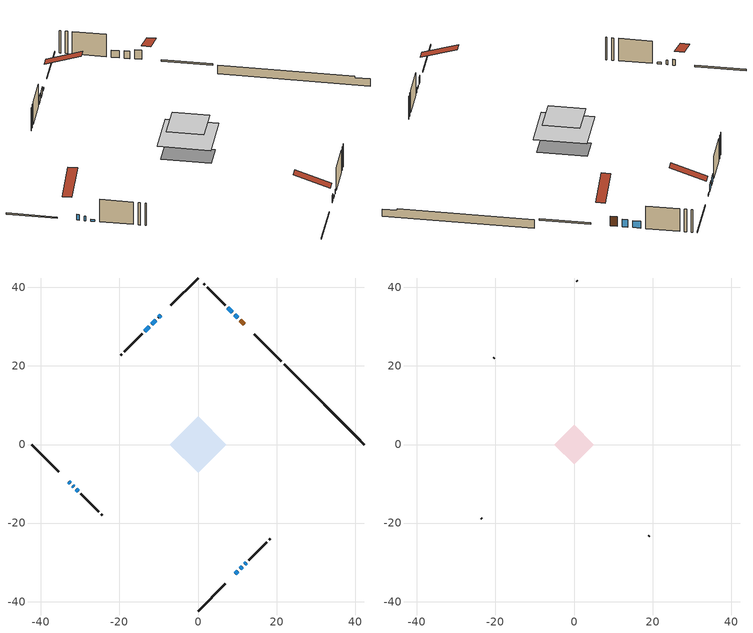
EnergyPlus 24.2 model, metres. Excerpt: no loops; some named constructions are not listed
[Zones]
conditioned space
 floor adiabatic (AdiabaticFloorConstruction): -7.17,0 0,7.17 7.17,0 0,-7.17 z2.9
 floor foundation (Slab1 construction): -5.12,1.67 -1.67,5.12 5.12,-1.67 1.67,-5.12 z-1.4
 wall outside (RimJoist1 construction): 0,-42.37 6.9,-35.47 / -42.37,0 -35.47,-6.9 / 0,42.37 -6.9,35.47 / 21.24,21.13 14.34,28.03 z0.46:0.76
 wall outside (AdiabaticWallConstruction 1): 11.73,30.65 10.77,31.6 z0.46:2.49
 wall outside (AdiabaticWallConstruction): -32.86,-9.51 -32.53,-9.84 z0.46:1.68; 9.51,-32.86 10.05,-32.32 z0.46:1.99; -31.88,-10.49 -31.66,-10.71 z0.46:1.43; -9.51,32.86 -10.05,32.32 / 10.71,-31.66 11.25,-31.12 / -31.01,-11.37 -30.47,-11.91 z0.46:0.84; 10.12,32.25 9.34,33.03 z0.46:2.04; -10.71,31.66 -11.79,30.58 / 8.69,33.68 7.61,34.76 / -12.44,29.93 -13.52,28.85 z0.46:1.98; 11.9,-30.47 12.23,-30.14 z0.46:1.22
 wall outside (Wall1 construction): 12.89,-29.49 17.44,-24.93 / -29.81,-12.56 -25.26,-17.11 / -14.18,28.19 -18.73,23.64 / 6.95,35.42 2.4,39.97 z0.46:5.34
 wall outside (Wall2 construction): 18.09,-24.28 18.38,-23.99 / -24.6,-17.77 -24.31,-18.06 / -19.39,22.98 -19.67,22.7 / 1.74,40.63 1.46,40.91 z0.46:5.34
 wall foundation (FoundationWall1 construction): 21.9,20.48,-1.4 21.9,20.48,0.46 40.32,2.05,0.46 40.32,2.05,0.16 42.37,0,0.16 42.37,0,-1.4
 window (WindowConstruction 7): -32.86,-9.51 -32.53,-9.84 z0.46:1.68
 window (WindowConstruction 5): 9.51,-32.86 10.05,-32.32 z0.46:1.98
 window (WindowConstruction 6): -31.88,-10.49 -31.66,-10.71 z0.46:1.43
 window (WindowConstruction 8): -9.51,32.86 -10.05,32.32 z0.46:0.84
 window (WindowConstruction 9): 10.71,-31.66 11.25,-31.12 z0.46:0.84
 window (WindowConstruction 10): -31.01,-11.37 -30.47,-11.9 z0.46:0.84
 window (WindowConstruction): 10.12,32.26 9.35,33.03 z0.46:2.04
 window (WindowConstruction 1): -10.71,31.66 -11.79,30.59 z0.46:1.98
 window (WindowConstruction 2): 11.9,-30.47 12.23,-30.14 z0.46:1.22
 window (WindowConstruction 3): 8.69,33.68 7.61,34.76 z0.46:1.98
 window (WindowConstruction 4): -12.44,29.93 -13.52,28.85 z0.46:1.98
 door (Door): 11.73,30.65 10.77,31.6 z0.46:2.49
 ceiling adiabatic (AdiabaticFloorConstruction): 0,-7.17 7.17,0 0,7.17 -7.17,0 z2.9
attic - vented
 floor to conditioned space (Floor1 construction Reversed): -5.07,0 0,5.07 5.07,0 0,-5.07 z5.34
 wall outside (Wall4 construction): 19.04,-23.33 19.18,-23.19 / -23.66,-18.71 -23.51,-18.86 / -20.33,22.04 -20.48,21.9 / 0.8,41.57 0.66,41.72 z0.46:5.34
 roof outside (Roof1 construction): 8.86,-33.51,5.34 3.92,-28.58,7.66 2.62,-29.88,7.66 7.56,-34.81,5.34; -33.51,-8.86,5.34 -28.58,-3.92,7.66 -29.88,-2.62,7.66 -34.81,-7.56,5.34; -8.86,33.51,5.34 -3.92,28.58,7.66 -2.62,29.88,7.66 -7.56,34.81,5.34; 12.38,29.99,5.34 7.45,25.06,7.66 8.75,23.76,7.66 13.68,28.69,5.34
[Material] Roughness=Rough; Thermal Absorptance=0.9
Name | Thickness {m} | Conductivity {W/m-K} | Density {kg/m3} | Specific Heat {J/kg-K} | Solar Absorptance | Visible Absorptance
ceiling loosefill ins | 0.254 | 0.0480833 | 16.02 | 1046.75 | 0.7 | 0.7
ceiling stud and cavity | 0.1397 | 0.255102 | 65.682 | 1177.47 | 0.7 | 0.7
gypsum board | 0.0127 | 0.160291 | 801 | 837.4 | 0.6 | 0.6
[Construction]
Floor1 construction: ceiling loosefill ins, ceiling stud and cavity, gypsum board
[EnergyManagementSystem:OutputVariable] Type of Data in Variable=Summed; Update Frequency=ZoneTimestep
Name | EMS Variable | EMS Program or Subroutine | Units
clg_unmet_hours_annual_outvar; Energy Management System Output Variable 4 | clg_unmet_hours | unmet_hours_program | hr
loads_htg_roofs_annual_outvar; Energy Management System Output Variable 5 | loads_htg_roofs | component_loads_program | J
loads_htg_ceilings_annual_outvar; Energy Management System Output Variable 6 | loads_htg_ceilings | component_loads_program | J
loads_htg_walls_annual_outvar; Energy Management System Output Variable 7 | loads_htg_walls | component_loads_program | J
loads_htg_rim_joists_annual_outvar; Energy Management System Output Variable 8 | loads_htg_rim_joists | component_loads_program | J
loads_htg_foundation_walls_annual_outvar; Energy Management System Output Variable 9 | loads_htg_foundation_walls | component_loads_program | J
loads_htg_doors_annual_outvar; Energy Management System Output Variable 10 | loads_htg_doors | component_loads_program | J
loads_htg_windows_conduction_annual_outvar; Energy Management System Output Variable 11 | loads_htg_windows_conduction | component_loads_program | J
loads_htg_windows_solar_annual_outvar; Energy Management System Output Variable 12 | loads_htg_windows_solar | component_loads_program | J
loads_htg_skylights_conduction_annual_outvar; Energy Management System Output Variable 13 | loads_htg_skylights_conduction | component_loads_program | J
loads_htg_skylights_solar_annual_outvar; Energy Management System Output Variable 14 | loads_htg_skylights_solar | component_loads_program | J
loads_htg_floors_annual_outvar; Energy Management System Output Variable 15 | loads_htg_floors | component_loads_program | J
loads_htg_slabs_annual_outvar; Energy Management System Output Variable 16 | loads_htg_slabs | component_loads_program | J
loads_htg_internal_mass_annual_outvar; Energy Management System Output Variable 17 | loads_htg_internal_mass | component_loads_program | J
loads_htg_infil_annual_outvar; Energy Management System Output Variable 18 | loads_htg_infil | component_loads_program | J
loads_htg_natvent_annual_outvar; Energy Management System Output Variable 19 | loads_htg_natvent | component_loads_program | J
loads_htg_mechvent_annual_outvar; Energy Management System Output Variable 20 | loads_htg_mechvent | component_loads_program | J
loads_htg_whf_annual_outvar; Energy Management System Output Variable 21 | loads_htg_whf | component_loads_program | J
loads_htg_ducts_annual_outvar; Energy Management System Output Variable 22 | loads_htg_ducts | component_loads_program | J
loads_htg_intgains_annual_outvar; Energy Management System Output Variable 23 | loads_htg_intgains | component_loads_program | J
loads_htg_lighting_annual_outvar; Energy Management System Output Variable 24 | loads_htg_lighting | component_loads_program | J
loads_clg_roofs_annual_outvar; Energy Management System Output Variable 25 | loads_clg_roofs | component_loads_program | J
loads_clg_ceilings_annual_outvar; Energy Management System Output Variable 26 | loads_clg_ceilings | component_loads_program | J
loads_clg_walls_annual_outvar; Energy Management System Output Variable 27 | loads_clg_walls | component_loads_program | J
loads_clg_rim_joists_annual_outvar; Energy Management System Output Variable 28 | loads_clg_rim_joists | component_loads_program | J
loads_clg_foundation_walls_annual_outvar; Energy Management System Output Variable 29 | loads_clg_foundation_walls | component_loads_program | J
loads_clg_doors_annual_outvar; Energy Management System Output Variable 30 | loads_clg_doors | component_loads_program | J
loads_clg_windows_conduction_annual_outvar; Energy Management System Output Variable 31 | loads_clg_windows_conduction | component_loads_program | J
loads_clg_windows_solar_annual_outvar; Energy Management System Output Variable 32 | loads_clg_windows_solar | component_loads_program | J
loads_clg_skylights_conduction_annual_outvar; Energy Management System Output Variable 33 | loads_clg_skylights_conduction | component_loads_program | J
loads_clg_skylights_solar_annual_outvar; Energy Management System Output Variable 34 | loads_clg_skylights_solar | component_loads_program | J
loads_clg_floors_annual_outvar; Energy Management System Output Variable 35 | loads_clg_floors | component_loads_program | J
loads_clg_slabs_annual_outvar; Energy Management System Output Variable 36 | loads_clg_slabs | component_loads_program | J
loads_clg_internal_mass_annual_outvar; Energy Management System Output Variable 37 | loads_clg_internal_mass | component_loads_program | J
loads_clg_infil_annual_outvar; Energy Management System Output Variable 38 | loads_clg_infil | component_loads_program | J
loads_clg_natvent_annual_outvar; Energy Management System Output Variable 39 | loads_clg_natvent | component_loads_program | J
loads_clg_mechvent_annual_outvar; Energy Management System Output Variable 40 | loads_clg_mechvent | component_loads_program | J
loads_clg_whf_annual_outvar; Energy Management System Output Variable 41 | loads_clg_whf | component_loads_program | J
loads_clg_ducts_annual_outvar; Energy Management System Output Variable 42 | loads_clg_ducts | component_loads_program | J
loads_clg_intgains_annual_outvar; Energy Management System Output Variable 43 | loads_clg_intgains | component_loads_program | J
loads_clg_lighting_annual_outvar; Energy Management System Output Variable 44 | loads_clg_lighting | component_loads_program | J
loads_htg_tot_annual_outvar; Energy Management System Output Variable 1; Energy Management System Output Variable 45 | loads_htg_tot | total_loads_program | J
loads_clg_tot_annual_outvar; Energy Management System Output Variable 2; Energy Management System Output Variable 46 | loads_clg_tot | total_loads_program | J
Energy Management System Output Variable 3 | htg_unmet_hours | unmet_hours_program | hr
[Schedule:Day:Interval]
interior lighting schedule day 2: No, 01:00, 0.0927273, 04:00, 0.0772727, 05:00, 0.085, 06:00, 0.139091, 07:00, 0.231818, 08:00, 0.293636, 10:00, 0.316818, 11:00, 0.301364, 12:00, 0.285909, 13:00, 0.278182, 14:00, 0.270455, 15:00, 0.285909, 16:00, 0.316818, 17:00, 0.386364, 18:00, 0.502273, 19:00, 0.664545, 20:00, 0.819091, 21:00, 0.85, 22:00, 0.610455, 23:00, 0.309091, 24:00, 0.139091
interior lighting schedule day 3: No, 01:00, 0.0845455, 04:00, 0.0704545, 05:00, 0.0775, 06:00, 0.126818, 07:00, 0.211364, 08:00, 0.267727, 10:00, 0.288864, 11:00, 0.274773, 12:00, 0.260682, 13:00, 0.253636, 14:00, 0.246591, 15:00, 0.260682, 16:00, 0.288864, 17:00, 0.352273, 18:00, 0.457955, 19:00, 0.605909, 20:00, 0.746818, 21:00, 0.775, 22:00, 0.556591, 23:00, 0.281818, 24:00, 0.126818
interior lighting schedule day 4: No, 01:00, 0.0763636, 04:00, 0.0636364, 05:00, 0.07, 06:00, 0.114545, 07:00, 0.190909, 08:00, 0.241818, 10:00, 0.260909, 11:00, 0.248182, 12:00, 0.235455, 13:00, 0.229091, 14:00, 0.222727, 15:00, 0.235455, 16:00, 0.260909, 17:00, 0.318182, 18:00, 0.413636, 19:00, 0.547273, 20:00, 0.674545, 21:00, 0.7, 22:00, 0.502727, 23:00, 0.254545, 24:00, 0.114545
interior lighting schedule day 5: No, 01:00, 0.0727273, 04:00, 0.0606061, 05:00, 0.0666667, 06:00, 0.109091, 07:00, 0.181818, 08:00, 0.230303, 10:00, 0.248485, 11:00, 0.236364, 12:00, 0.224242, 13:00, 0.218182, 14:00, 0.212121, 15:00, 0.224242, 16:00, 0.248485, 17:00, 0.30303, 18:00, 0.393939, 19:00, 0.521212, 20:00, 0.642424, 21:00, 0.666667, 22:00, 0.478788, 23:00, 0.242424, 24:00, 0.109091
interior lighting schedule day 6: No, 01:00, 0.0745455, 04:00, 0.0621212, 05:00, 0.0683333, 06:00, 0.111818, 07:00, 0.186364, 08:00, 0.236061, 10:00, 0.254697, 11:00, 0.242273, 12:00, 0.229848, 13:00, 0.223636, 14:00, 0.217424, 15:00, 0.229848, 16:00, 0.254697, 17:00, 0.310606, 18:00, 0.403788, 19:00, 0.534242, 20:00, 0.658485, 21:00, 0.683333, 22:00, 0.490758, 23:00, 0.248485, 24:00, 0.111818
interior lighting schedule day 7: No, 01:00, 0.08, 04:00, 0.0666667, 05:00, 0.0733333, 06:00, 0.12, 07:00, 0.2, 08:00, 0.253333, 10:00, 0.273333, 11:00, 0.26, 12:00, 0.246667, 13:00, 0.24, 14:00, 0.233333, 15:00, 0.246667, 16:00, 0.273333, 17:00, 0.333333, 18:00, 0.433333, 19:00, 0.573333, 20:00, 0.706667, 21:00, 0.733333, 22:00, 0.526667, 23:00, 0.266667, 24:00, 0.12
interior lighting schedule day 8: No, 01:00, 0.0890909, 04:00, 0.0742424, 05:00, 0.0816667, 06:00, 0.133636, 07:00, 0.222727, 08:00, 0.282121, 10:00, 0.304394, 11:00, 0.289545, 12:00, 0.274697, 13:00, 0.267273, 14:00, 0.259848, 15:00, 0.274697, 16:00, 0.304394, 17:00, 0.371212, 18:00, 0.482576, 19:00, 0.638485, 20:00, 0.78697, 21:00, 0.816667, 22:00, 0.586515, 23:00, 0.29697, 24:00, 0.133636
interior lighting schedule day 9: No, 01:00, 0.0972727, 04:00, 0.0810606, 05:00, 0.0891667, 06:00, 0.145909, 07:00, 0.243182, 08:00, 0.30803, 10:00, 0.332348, 11:00, 0.316136, 12:00, 0.299924, 13:00, 0.291818, 14:00, 0.283712, 15:00, 0.299924, 16:00, 0.332348, 17:00, 0.405303, 18:00, 0.526894, 19:00, 0.697121, 20:00, 0.859242, 21:00, 0.891667, 22:00, 0.640379, 23:00, 0.324242, 24:00, 0.145909
interior lighting schedule day 10: No, 01:00, 0.105455, 04:00, 0.0878788, 05:00, 0.0966667, 06:00, 0.158182, 07:00, 0.263636, 08:00, 0.333939, 10:00, 0.360303, 11:00, 0.342727, 12:00, 0.325152, 13:00, 0.316364, 14:00, 0.307576, 15:00, 0.325152, 16:00, 0.360303, 17:00, 0.439394, 18:00, 0.571212, 19:00, 0.755758, 20:00, 0.931515, 21:00, 0.966667, 22:00, 0.694242, 23:00, 0.351515, 24:00, 0.158182
interior lighting schedule day 11: No, 01:00, 0.109091, 04:00, 0.0909091, 05:00, 0.1, 06:00, 0.163636, 07:00, 0.272727, 08:00, 0.345455, 10:00, 0.372727, 11:00, 0.354545, 12:00, 0.336364, 13:00, 0.327273, 14:00, 0.318182, 15:00, 0.336364, 16:00, 0.372727, 17:00, 0.454545, 18:00, 0.590909, 19:00, 0.781818, 20:00, 0.963636, 21:00, 1, 22:00, 0.718182, 23:00, 0.363636, 24:00, 0.163636
occupants schedule day: No, 05:00, 0.426829, 06:00, 0.719512, 07:00, 1, 08:00, 0.670732, 09:00, 0.329268, 14:00, 0.170732, 15:00, 0.231707, 16:00, 0.329268, 17:00, 0.5, 18:00, 0.670732, 19:00, 0.829268, 21:00, 1, 22:00, 0.853659, 23:00, 0.646341, 24:00, 0.426829
occupants schedule default day; clothes dryer schedule default day; cooking range schedule default day; misc plug loads schedule default day; general water use schedule default day; clothes dryer exhaust 0 schedule default day; cooling season schedule day; cooling season schedule day 2; cooling season schedule default day; exterior lighting schedule default day; natural vent schedule default day: No, 24:00, 0
clothes dryer schedule day; clothes dryer exhaust 0 schedule day: No, 01:00, 0.123457, 02:00, 0.0740741, 03:00, 0.0493827, 04:00, 0.0246914, 05:00, 0.0493827, 06:00, 0.0740741, 07:00, 0.197531, 08:00, 0.395062, 09:00, 0.592593, 10:00, 0.839506, 11:00, 0.962963, 12:00, 1, 13:00, 0.91358, 14:00, 0.82716, 15:00, 0.716049, 16:00, 0.753086, 17:00, 0.679012, 18:00, 0.666667, 20:00, 0.62963, 21:00, 0.641975, 22:00, 0.666667, 23:00, 0.54321, 24:00, 0.296296
cooking range schedule day: No, 05:00, 0.0597015, 06:00, 0.11194, 07:00, 0.171642, 08:00, 0.291045, 11:00, 0.343284, 12:00, 0.402985, 13:00, 0.462687, 14:00, 0.343284, 15:00, 0.291045, 16:00, 0.402985, 17:00, 0.567164, 18:00, 1, 19:00, 0.850746, 20:00, 0.432836, 21:00, 0.291045, 22:00, 0.231343, 23:00, 0.171642, 24:00, 0.11194
misc plug loads schedule day: No, 06:00, 0.705882, 07:00, 0.745098, 08:00, 0.803922, 15:00, 0.823529, 16:00, 0.862745, 17:00, 0.921569, 18:00, 0.980392, 19:00, 1, 20:00, 0.980392, 21:00, 0.941176, 22:00, 0.862745, 23:00, 0.784314, 24:00, 0.72549
general water use schedule day: No, 01:00, 0.315068, 03:00, 0.287671, 04:00, 0.342466, 05:00, 0.369863, 06:00, 0.520548, 07:00, 0.60274, 08:00, 0.534247, 10:00, 0.506849, 11:00, 0.465753, 14:00, 0.479452, 15:00, 0.534247, 16:00, 0.589041, 17:00, 0.69863, 18:00, 0.876712, 19:00, 0.890411, 20:00, 0.986301, 21:00, 1, 22:00, 0.863014, 23:00, 0.616438, 24:00, 0.465753
cooling season schedule day 1: No, 24:00, 1
exterior lighting schedule day: No, 01:00, 0.566667, 03:00, 0.524167, 05:00, 0.495833, 06:00, 0.5525, 07:00, 0.623333, 08:00, 0.580833, 09:00, 0.439167, 10:00, 0.354167, 12:00, 0.34, 13:00, 0.354167, 14:00, 0.396667, 15:00, 0.425, 16:00, 0.495833, 17:00, 0.623333, 18:00, 0.793333, 19:00, 0.906667, 20:00, 0.963333, 21:00, 0.991667, 22:00, 0.920833, 23:00, 0.793333, 24:00, 0.665833
exterior lighting schedule day 1: No, 01:00, 0.528571, 03:00, 0.488929, 05:00, 0.4625, 06:00, 0.515357, 07:00, 0.581429, 08:00, 0.541786, 09:00, 0.409643, 10:00, 0.330357, 12:00, 0.317143, 13:00, 0.330357, 14:00, 0.37, 15:00, 0.396429, 16:00, 0.4625, 17:00, 0.581429, 18:00, 0.74, 19:00, 0.845714, 20:00, 0.898571, 21:00, 0.925, 22:00, 0.858929, 23:00, 0.74, 24:00, 0.621071
exterior lighting schedule day 10: No, 01:00, 0.552381, 03:00, 0.510952, 05:00, 0.483333, 06:00, 0.538571, 07:00, 0.607619, 08:00, 0.56619, 09:00, 0.428095, 10:00, 0.345238, 12:00, 0.331429, 13:00, 0.345238, 14:00, 0.386667, 15:00, 0.414286, 16:00, 0.483333, 17:00, 0.607619, 18:00, 0.773333, 19:00, 0.88381, 20:00, 0.939048, 21:00, 0.966667, 22:00, 0.897619, 23:00, 0.773333, 24:00, 0.649048
exterior lighting schedule day 11: No, 01:00, 0.571429, 03:00, 0.528571, 05:00, 0.5, 06:00, 0.557143, 07:00, 0.628571, 08:00, 0.585714, 09:00, 0.442857, 10:00, 0.357143, 12:00, 0.342857, 13:00, 0.357143, 14:00, 0.4, 15:00, 0.428571, 16:00, 0.5, 17:00, 0.628571, 18:00, 0.8, 19:00, 0.914286, 20:00, 0.971429, 21:00, 1, 22:00, 0.928571, 23:00, 0.8, 24:00, 0.671429
exterior lighting schedule day 2: No, 01:00, 0.485714, 03:00, 0.449286, 05:00, 0.425, 06:00, 0.473571, 07:00, 0.534286, 08:00, 0.497857, 09:00, 0.376429, 10:00, 0.303571, 12:00, 0.291429, 13:00, 0.303571, 14:00, 0.34, 15:00, 0.364286, 16:00, 0.425, 17:00, 0.534286, 18:00, 0.68, 19:00, 0.777143, 20:00, 0.825714, 21:00, 0.85, 22:00, 0.789286, 23:00, 0.68, 24:00, 0.570714
exterior lighting schedule day 3: No, 01:00, 0.442857, 03:00, 0.409643, 05:00, 0.3875, 06:00, 0.431786, 07:00, 0.487143, 08:00, 0.453929, 09:00, 0.343214, 10:00, 0.276786, 12:00, 0.265714, 13:00, 0.276786, 14:00, 0.31, 15:00, 0.332143, 16:00, 0.3875, 17:00, 0.487143, 18:00, 0.62, 19:00, 0.708571, 20:00, 0.752857, 21:00, 0.775, 22:00, 0.719643, 23:00, 0.62, 24:00, 0.520357
exterior lighting schedule day 4: No, 01:00, 0.4, 03:00, 0.37, 05:00, 0.35, 06:00, 0.39, 07:00, 0.44, 08:00, 0.41, 09:00, 0.31, 10:00, 0.25, 12:00, 0.24, 13:00, 0.25, 14:00, 0.28, 15:00, 0.3, 16:00, 0.35, 17:00, 0.44, 18:00, 0.56, 19:00, 0.64, 20:00, 0.68, 21:00, 0.7, 22:00, 0.65, 23:00, 0.56, 24:00, 0.47
exterior lighting schedule day 5: No, 01:00, 0.380952, 03:00, 0.352381, 05:00, 0.333333, 06:00, 0.371429, 07:00, 0.419048, 08:00, 0.390476, 09:00, 0.295238, 10:00, 0.238095, 12:00, 0.228571, 13:00, 0.238095, 14:00, 0.266667, 15:00, 0.285714, 16:00, 0.333333, 17:00, 0.419048, 18:00, 0.533333, 19:00, 0.609524, 20:00, 0.647619, 21:00, 0.666667, 22:00, 0.619048, 23:00, 0.533333, 24:00, 0.447619
exterior lighting schedule day 6: No, 01:00, 0.390476, 03:00, 0.36119, 05:00, 0.341667, 06:00, 0.380714, 07:00, 0.429524, 08:00, 0.400238, 09:00, 0.302619, 10:00, 0.244048, 12:00, 0.234286, 13:00, 0.244048, 14:00, 0.273333, 15:00, 0.292857, 16:00, 0.341667, 17:00, 0.429524, 18:00, 0.546667, 19:00, 0.624762, 20:00, 0.66381, 21:00, 0.683333, 22:00, 0.634524, 23:00, 0.546667, 24:00, 0.45881
exterior lighting schedule day 7: No, 01:00, 0.419048, 03:00, 0.387619, 05:00, 0.366667, 06:00, 0.408571, 07:00, 0.460952, 08:00, 0.429524, 09:00, 0.324762, 10:00, 0.261905, 12:00, 0.251429, 13:00, 0.261905, 14:00, 0.293333, 15:00, 0.314286, 16:00, 0.366667, 17:00, 0.460952, 18:00, 0.586667, 19:00, 0.670476, 20:00, 0.712381, 21:00, 0.733333, 22:00, 0.680952, 23:00, 0.586667, 24:00, 0.492381
exterior lighting schedule day 8: No, 01:00, 0.466667, 03:00, 0.431667, 05:00, 0.408333, 06:00, 0.455, 07:00, 0.513333, 08:00, 0.478333, 09:00, 0.361667, 10:00, 0.291667, 12:00, 0.28, 13:00, 0.291667, 14:00, 0.326667, 15:00, 0.35, 16:00, 0.408333, 17:00, 0.513333, 18:00, 0.653333, 19:00, 0.746667, 20:00, 0.793333, 21:00, 0.816667, 22:00, 0.758333, 23:00, 0.653333, 24:00, 0.548333
exterior lighting schedule day 9: No, 01:00, 0.509524, 03:00, 0.47131, 05:00, 0.445833, 06:00, 0.496786, 07:00, 0.560476, 08:00, 0.522262, 09:00, 0.394881, 10:00, 0.318452, 12:00, 0.305714, 13:00, 0.318452, 14:00, 0.356667, 15:00, 0.382143, 16:00, 0.445833, 17:00, 0.560476, 18:00, 0.713333, 19:00, 0.815238, 20:00, 0.86619, 21:00, 0.891667, 22:00, 0.827976, 23:00, 0.713333, 24:00, 0.59869
[Schedule:Week:Daily]
clothes dryer exhaust 0 schedule Week Rule - Jan1-Dec31: clothes dryer exhaust 0 schedule day, clothes dryer exhaust 0 schedule day, clothes dryer exhaust 0 schedule day, clothes dryer exhaust 0 schedule day, clothes dryer exhaust 0 schedule day, clothes dryer exhaust 0 schedule day, clothes dryer exhaust 0 schedule day, clothes dryer exhaust 0 schedule default day, clothes dryer exhaust 0 schedule default day, clothes dryer exhaust 0 schedule default day, clothes dryer exhaust 0 schedule default day, clothes dryer exhaust 0 schedule default day
cooling season schedule Week Rule - Jan1-Apr28: cooling season schedule day, cooling season schedule day, cooling season schedule day, cooling season schedule day, cooling season schedule day, cooling season schedule day, cooling season schedule day, cooling season schedule default day, cooling season schedule default day, cooling season schedule default day, cooling season schedule default day, cooling season schedule default day
cooling season schedule Week Rule - Apr29-May5: cooling season schedule day, cooling season schedule day, cooling season schedule day 1, cooling season schedule day 1, cooling season schedule day 1, cooling season schedule day 1, cooling season schedule day 1, cooling season schedule default day, cooling season schedule default day, cooling season schedule default day, cooling season schedule default day, cooling season schedule default day
cooling season schedule Week Rule - May6-Sep29: cooling season schedule day 1, cooling season schedule day 1, cooling season schedule day 1, cooling season schedule day 1, cooling season schedule day 1, cooling season schedule day 1, cooling season schedule day 1, cooling season schedule default day, cooling season schedule default day, cooling season schedule default day, cooling season schedule default day, cooling season schedule default day
cooling season schedule Week Rule - Sep30-Oct6: cooling season schedule day 1, cooling season schedule day 2, cooling season schedule day 2, cooling season schedule day 2, cooling season schedule day 2, cooling season schedule day 2, cooling season schedule day 2, cooling season schedule default day, cooling season schedule default day, cooling season schedule default day, cooling season schedule default day, cooling season schedule default day
cooling season schedule Week Rule - Oct7-Dec31: cooling season schedule day 2, cooling season schedule day 2, cooling season schedule day 2, cooling season schedule day 2, cooling season schedule day 2, cooling season schedule day 2, cooling season schedule day 2, cooling season schedule default day, cooling season schedule default day, cooling season schedule default day, cooling season schedule default day, cooling season schedule default day
natural vent schedule Week Rule - Jan1-Dec31: natural vent schedule default day, natural vent schedule default day, natural vent schedule default day, natural vent schedule default day, natural vent schedule default day, natural vent schedule default day, natural vent schedule default day, natural vent schedule default day, natural vent schedule default day, natural vent schedule default day, natural vent schedule default day, natural vent schedule default day
[Schedule:Year]
clothes dryer exhaust 0 schedule: clothes dryer exhaust 0 schedule Week Rule - Jan1-Dec31, 1, 1, 12, 31
cooling season schedule: cooling season schedule Week Rule - Jan1-Apr28, 1, 1, 4, 28, cooling season schedule Week Rule - Apr29-May5, 4, 29, 5, 5, cooling season schedule Week Rule - May6-Sep29, 5, 6, 9, 29, cooling season schedule Week Rule - Sep30-Oct6, 9, 30, 10, 6, cooling season schedule Week Rule - Oct7-Dec31, 10, 7, 12, 31
natural vent schedule: natural vent schedule Week Rule - Jan1-Dec31, 1, 1, 12, 31
